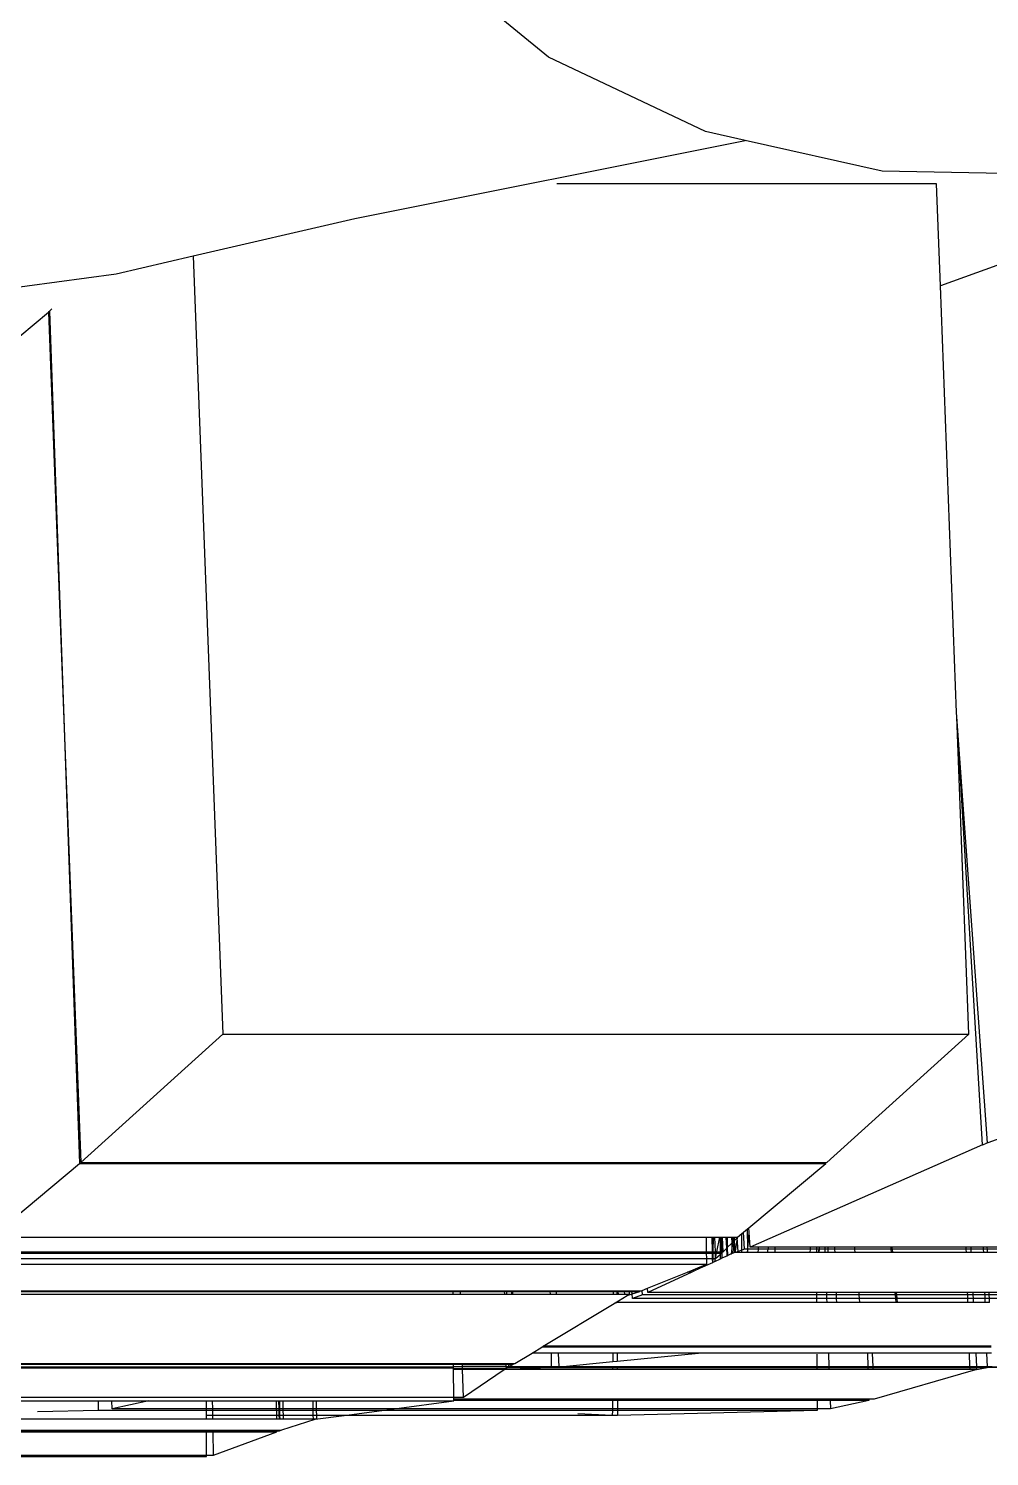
# Model space of a CAD drawing. Extents: x -24961 to 905641, y -154323 to 635957.
# Drawn here: x 438443.6 to 438576.9, y -132380.6 to -132182.5 of the extents above; entities that cross this region are included whole.
import ezdxf

# ---------------------------------------------------------------- set-up
doc = ezdxf.new("R2010")
doc.units = 0
doc.header["$LTSCALE"] = 1000
doc.header["$MEASUREMENT"] = 0

msp = doc.modelspace()

# ---------------------------------------------------------------- linework, layer by layer
for p, q in [((438515.69, -132186.44), (438498.16, -132172.06)), ((438537.48, -132196.74), (438515.69, -132186.44)), ((438542.99, -132197.98), (438537.48, -132196.74)), ((438488.83, -132208.82), (438542.99, -132197.98)), ((438561.99, -132202.26), (438542.99, -132197.98)), ((438601.46, -132203), (438561.99, -132202.26)), ((438569.52, -132204), (438516.83, -132204)), ((438570.06, -132218.19), (438569.52, -132204)), ((438466.41, -132214.01), (438488.83, -132208.82)), ((438589.59, -132211.11), (438570.06, -132218.19)), ((438455.74, -132216.48), (438466.41, -132214.01)), ((438466.41, -132214.01), (438470.51, -132321.99)), ((438335.78, -132232.7), (438455.74, -132216.48)), ((438572.31, -132277.38), (438570.06, -132218.19)), ((438442.34, -132225.14), (438446.32, -132221.81)), ((438446.32, -132221.81), (438446.4, -132221.74)), ((438446.32, -132221.81), (438448.56, -132280.8)), ((438446.4, -132221.74), (438446.48, -132221.67)), ((438446.48, -132221.67), (438446.81, -132221.37)), ((438446.48, -132221.67), (438448.56, -132280.8)), ((438572.35, -132278), (438572.31, -132277.38)), ((438576.61, -132337.07), (438572.35, -132278)), ((438575.89, -132337.36), (438572.35, -132278)), ((438574, -132321.99), (438572.35, -132278)), ((438448.56, -132280.8), (438450.64, -132339.94)), ((438448.56, -132280.8), (438450.8, -132339.8)), ((438450.8, -132339.8), (438470.51, -132321.99)), ((438470.51, -132321.99), (438574, -132321.99)), ((438554.29, -132339.8), (438574, -132321.99)), ((438597.19, -132329.63), (438576.25, -132337.23)), ((438575.89, -132337.36), (438543.67, -132351.55)), ((438575.89, -132337.36), (438576.25, -132337.23)), ((438576.61, -132337.07), (438576.25, -132337.23)), ((438450.8, -132339.8), (438541.86, -132339.8)), ((438541.86, -132339.94), (438541.86, -132339.8)), ((438541.86, -132339.8), (438542.2, -132339.8)), ((438542.2, -132339.94), (438542.2, -132339.8)), ((438542.2, -132339.8), (438542.55, -132339.8)), ((438542.55, -132339.94), (438542.55, -132339.8)), ((438542.55, -132339.8), (438542.82, -132339.8)), ((438542.83, -132339.94), (438542.82, -132339.8)), ((438542.82, -132339.8), (438554.13, -132339.8)), ((438554.14, -132339.94), (438554.13, -132339.8)), ((438554.13, -132339.8), (438554.29, -132339.8)), ((438438.78, -132349.86), (438450.64, -132339.94)), ((438450.64, -132339.94), (438541.86, -132339.94)), ((438541.86, -132339.94), (438542.2, -132339.94)), ((438542.2, -132339.94), (438542.55, -132339.94)), ((438542.55, -132339.94), (438542.83, -132339.94)), ((438542.83, -132339.94), (438554.14, -132339.94)), ((438543.48, -132348.88), (438554.14, -132339.94)), ((438541.91, -132350.19), (438542.53, -132349.68)), ((438542.52, -132351.99), (438542.53, -132349.68)), ((438542.53, -132349.68), (438542.76, -132349.48)), ((438542.76, -132349.48), (438543.29, -132349.04)), ((438542.9, -132351.86), (438542.76, -132349.48)), ((438543.29, -132349.04), (438543.48, -132348.88)), ((438543.33, -132351.82), (438543.29, -132349.04)), ((438543.33, -132351.82), (438543.52, -132349.52)), ((438543.52, -132349.52), (438543.48, -132348.88)), ((438543.67, -132351.55), (438543.52, -132349.52)), ((438438.45, -132350.19), (438537.59, -132350.19)), ((438537.63, -132352.21), (438537.59, -132350.19)), ((438537.59, -132350.19), (438538.36, -132350.19)), ((438538.36, -132350.19), (438538.39, -132352.21)), ((438538.36, -132350.19), (438538.52, -132350.19)), ((438538.52, -132350.19), (438538.49, -132352.21)), ((438538.52, -132350.19), (438538.76, -132350.19)), ((438538.84, -132352.21), (438538.76, -132350.19)), ((438538.76, -132350.19), (438539.42, -132350.19)), ((438539.42, -132350.19), (438539, -132352.21)), ((438539.42, -132350.19), (438539.51, -132350.19)), ((438539.51, -132350.19), (438539.51, -132352.21)), ((438539.51, -132350.19), (438539.61, -132350.19)), ((438539.69, -132352.21), (438539.61, -132350.19)), ((438539.61, -132350.19), (438539.75, -132350.19)), ((438539.75, -132350.19), (438539.75, -132352.21)), ((438539.75, -132350.19), (438539.82, -132350.19)), ((438539.91, -132352.21), (438539.82, -132350.19)), ((438539.82, -132350.19), (438540.32, -132350.19)), ((438539.91, -132352.21), (438540.41, -132351.71)), ((438540.41, -132351.71), (438540.32, -132350.19)), ((438540.32, -132350.19), (438540.46, -132350.19)), ((438540.41, -132351.71), (438540.48, -132351.63)), ((438540.47, -132352.73), (438540.41, -132351.71)), ((438540.46, -132350.19), (438540.48, -132351.63)), ((438540.46, -132350.19), (438541.08, -132350.19)), ((438540.48, -132351.63), (438541.11, -132351.01)), ((438540.48, -132351.63), (438540.5, -132352.73)), ((438541.13, -132351.72), (438541.02, -132352.53)), ((438541.08, -132350.19), (438541.11, -132351.01)), ((438541.08, -132350.19), (438541.28, -132350.19)), ((438541.11, -132351.01), (438541.26, -132350.87)), ((438541.11, -132351.01), (438541.13, -132351.72)), ((438541.26, -132350.87), (438541.13, -132351.72)), ((438541.13, -132351.72), (438541.16, -132352.46)), ((438541.31, -132350.53), (438541.26, -132350.87)), ((438541.26, -132350.87), (438541.33, -132350.8)), ((438541.31, -132350.53), (438541.28, -132350.19)), ((438541.28, -132350.19), (438541.36, -132350.19)), ((438541.36, -132350.19), (438541.31, -132350.53)), ((438541.33, -132350.8), (438541.31, -132350.53)), ((438541.33, -132350.8), (438541.5, -132350.63)), ((438541.44, -132352.33), (438541.33, -132350.8)), ((438541.36, -132350.19), (438541.47, -132350.19)), ((438541.5, -132350.63), (438541.47, -132350.19)), ((438541.47, -132350.19), (438541.86, -132350.19)), ((438541.5, -132350.63), (438541.85, -132350.29)), ((438541.59, -132352.12), (438541.5, -132350.63)), ((438541.85, -132350.29), (438541.59, -132352.12)), ((438541.85, -132350.29), (438541.86, -132350.27)), ((438542, -132352.18), (438541.85, -132350.29)), ((438541.86, -132350.19), (438541.91, -132350.19)), ((438541.86, -132350.27), (438541.86, -132350.19)), ((438541.86, -132350.27), (438541.91, -132350.19)), ((438544.83, -132351.55), (438543.67, -132351.55)), ((438544.81, -132351.86), (438544.83, -132351.55)), ((438546.2, -132351.55), (438544.83, -132351.55)), ((438546.2, -132351.55), (438546.14, -132351.86)), ((438547.1, -132351.55), (438546.2, -132351.55)), ((438547.1, -132351.55), (438547.1, -132351.86)), ((438552.04, -132351.55), (438547.1, -132351.55)), ((438552.02, -132351.86), (438552.04, -132351.55)), ((438552.86, -132351.55), (438552.04, -132351.55)), ((438552.86, -132351.55), (438552.86, -132351.86)), ((438553.28, -132351.55), (438552.86, -132351.55)), ((438553.28, -132351.55), (438553.21, -132351.86)), ((438553.27, -132351.86), (438553.28, -132351.55)), ((438554.01, -132351.55), (438553.28, -132351.55)), ((438554.01, -132351.55), (438554.02, -132351.86)), ((438554.46, -132351.55), (438554.01, -132351.55)), ((438554.46, -132351.55), (438554.46, -132351.86)), ((438555.41, -132351.55), (438554.46, -132351.55)), ((438555.42, -132351.86), (438555.41, -132351.55)), ((438558.17, -132351.55), (438555.41, -132351.55)), ((438558.2, -132351.86), (438558.17, -132351.55)), ((438563.21, -132351.55), (438558.17, -132351.55)), ((438563.24, -132351.86), (438563.21, -132351.55)), ((438563.37, -132351.55), (438563.21, -132351.55)), ((438563.4, -132351.86), (438563.37, -132351.55)), ((438573.59, -132351.55), (438563.37, -132351.55)), ((438573.59, -132351.55), (438573.6, -132351.86)), ((438574.26, -132351.55), (438573.59, -132351.55)), ((438574.26, -132351.55), (438574.27, -132351.86)), ((438575.99, -132351.55), (438574.26, -132351.55)), ((438575.99, -132351.55), (438576, -132351.86)), ((438576.5, -132351.55), (438575.99, -132351.55)), ((438576.5, -132351.55), (438576.52, -132351.86)), ((438578.48, -132351.55), (438576.5, -132351.55)), ((438435.38, -132353.15), (438537.64, -132353.15)), ((438436.2, -132352.41), (438537.63, -132352.41)), ((438436.41, -132352.21), (438537.63, -132352.21)), ((438538.42, -132353.73), (438536.75, -132354.5)), ((438537.63, -132352.41), (438537.63, -132352.21)), ((438537.63, -132352.21), (438538.39, -132352.21)), ((438537.64, -132353.15), (438537.63, -132352.41)), ((438537.63, -132352.41), (438538.4, -132352.41)), ((438537.66, -132353.94), (438537.64, -132353.15)), ((438537.64, -132353.15), (438538.41, -132353.15)), ((438538.39, -132352.21), (438538.49, -132352.21)), ((438538.39, -132352.21), (438538.4, -132352.41)), ((438538.4, -132352.41), (438538.41, -132353.15)), ((438538.4, -132352.41), (438538.48, -132352.41)), ((438538.41, -132353.15), (438538.42, -132353.73)), ((438538.41, -132353.15), (438538.47, -132353.15)), ((438538.46, -132353.71), (438538.42, -132353.73)), ((438538.47, -132353.15), (438538.46, -132353.71)), ((438538.71, -132353.59), (438538.46, -132353.71)), ((438538.48, -132352.41), (438538.47, -132353.15)), ((438538.47, -132353.15), (438538.81, -132353.15)), ((438538.49, -132352.21), (438538.48, -132352.41)), ((438538.48, -132352.41), (438538.85, -132352.41)), ((438538.49, -132352.21), (438538.84, -132352.21)), ((438538.81, -132353.15), (438538.71, -132353.59)), ((438539.52, -132353.22), (438538.71, -132353.59)), ((438538.86, -132352.88), (438538.81, -132353.15)), ((438538.81, -132353.15), (438538.87, -132353.15)), ((438538.85, -132352.41), (438538.84, -132352.21)), ((438538.84, -132352.21), (438539, -132352.21)), ((438538.86, -132352.88), (438538.85, -132352.41)), ((438538.85, -132352.41), (438538.96, -132352.41)), ((438538.96, -132352.41), (438538.86, -132352.88)), ((438538.87, -132353.15), (438538.86, -132352.88)), ((438538.87, -132353.15), (438539.51, -132352.57)), ((438539, -132352.21), (438538.96, -132352.41)), ((438538.96, -132352.41), (438539.51, -132352.41)), ((438539, -132352.21), (438539.51, -132352.21)), ((438539.51, -132352.21), (438539.51, -132352.41)), ((438539.51, -132352.21), (438539.69, -132352.21)), ((438539.51, -132352.57), (438539.69, -132352.41)), ((438539.51, -132352.41), (438539.51, -132352.57)), ((438539.51, -132352.41), (438539.69, -132352.41)), ((438539.51, -132352.57), (438539.52, -132353.22)), ((438539.75, -132353.11), (438539.52, -132353.22)), ((438539.69, -132352.41), (438539.69, -132352.21)), ((438539.69, -132352.21), (438539.75, -132352.21)), ((438539.75, -132352.21), (438539.75, -132353.11)), ((438539.75, -132352.21), (438539.91, -132352.21)), ((438540.5, -132352.76), (438539.75, -132353.11)), ((438540.5, -132352.73), (438540.47, -132352.73)), ((438540.96, -132352.55), (438540.5, -132352.73)), ((438540.58, -132352.73), (438540.5, -132352.73)), ((438540.5, -132352.73), (438540.5, -132352.76)), ((438540.58, -132352.73), (438540.5, -132352.76)), ((438540.96, -132352.55), (438540.58, -132352.73)), ((438541.02, -132352.53), (438540.96, -132352.55)), ((438541.16, -132352.46), (438541.02, -132352.53)), ((438541.44, -132352.33), (438541.16, -132352.46)), ((438541.56, -132352.33), (438541.16, -132352.46)), ((438541.56, -132352.33), (438541.44, -132352.33)), ((438541.59, -132352.12), (438541.56, -132352.33)), ((438541.61, -132352.33), (438541.56, -132352.33)), ((438541.61, -132352.33), (438541.59, -132352.12)), ((438542, -132352.18), (438541.61, -132352.33)), ((438542.01, -132352.33), (438541.61, -132352.33)), ((438542.52, -132351.99), (438542, -132352.18)), ((438542.01, -132352.33), (438542, -132352.18)), ((438542.52, -132352.33), (438542.01, -132352.33)), ((438542.9, -132351.86), (438542.52, -132351.99)), ((438542.52, -132352.33), (438542.52, -132351.99)), ((438543.29, -132352.33), (438542.52, -132352.33)), ((438543.33, -132351.86), (438542.9, -132351.86)), ((438543.29, -132352.33), (438543.33, -132351.86)), ((438543.34, -132352.33), (438543.29, -132352.33)), ((438543.33, -132351.86), (438543.33, -132351.82)), ((438543.34, -132352.33), (438543.33, -132351.86)), ((438544.81, -132351.86), (438543.33, -132351.86)), ((438544.79, -132352.33), (438543.34, -132352.33)), ((438544.79, -132352.33), (438544.81, -132351.86)), ((438546.04, -132352.33), (438544.79, -132352.33)), ((438546.14, -132351.86), (438544.81, -132351.86)), ((438546.14, -132351.86), (438546.04, -132352.33)), ((438547.1, -132352.33), (438546.04, -132352.33)), ((438547.1, -132351.86), (438546.14, -132351.86)), ((438547.1, -132351.86), (438547.1, -132352.33)), ((438552.02, -132351.86), (438547.1, -132351.86)), ((438551.99, -132352.33), (438547.1, -132352.33)), ((438551.99, -132352.33), (438552.02, -132351.86)), ((438552.86, -132352.33), (438551.99, -132352.33)), ((438552.86, -132351.86), (438552.02, -132351.86)), ((438552.86, -132351.86), (438552.86, -132352.33)), ((438553.21, -132351.86), (438552.86, -132351.86)), ((438553.1, -132352.33), (438552.86, -132352.33)), ((438553.21, -132351.86), (438553.1, -132352.33)), ((438553.25, -132352.33), (438553.1, -132352.33)), ((438553.27, -132351.86), (438553.21, -132351.86)), ((438553.25, -132352.33), (438553.27, -132351.86)), ((438554.04, -132352.33), (438553.25, -132352.33)), ((438554.02, -132351.86), (438553.27, -132351.86)), ((438554.02, -132351.86), (438554.04, -132352.33)), ((438554.46, -132351.86), (438554.02, -132351.86)), ((438554.46, -132352.33), (438554.04, -132352.33)), ((438554.46, -132351.86), (438554.46, -132352.33)), ((438555.42, -132351.86), (438554.46, -132351.86)), ((438555.44, -132352.33), (438554.46, -132352.33)), ((438555.44, -132352.33), (438555.42, -132351.86)), ((438558.2, -132351.86), (438555.42, -132351.86)), ((438558.25, -132352.33), (438555.44, -132352.33)), ((438558.25, -132352.33), (438558.2, -132351.86)), ((438563.24, -132351.86), (438558.2, -132351.86)), ((438563.28, -132352.33), (438558.25, -132352.33)), ((438563.28, -132352.33), (438563.24, -132351.86)), ((438563.4, -132351.86), (438563.24, -132351.86)), ((438563.45, -132352.33), (438563.28, -132352.33)), ((438563.45, -132352.33), (438563.4, -132351.86)), ((438573.6, -132351.86), (438563.4, -132351.86)), ((438573.61, -132352.33), (438563.45, -132352.33)), ((438573.6, -132351.86), (438573.61, -132352.33)), ((438574.27, -132351.86), (438573.6, -132351.86)), ((438574.29, -132352.33), (438573.61, -132352.33)), ((438574.27, -132351.86), (438574.29, -132352.33)), ((438576, -132351.86), (438574.27, -132351.86)), ((438576.02, -132352.33), (438574.29, -132352.33)), ((438576, -132351.86), (438576.02, -132352.33)), ((438576.52, -132351.86), (438576, -132351.86)), ((438576.54, -132352.33), (438576.02, -132352.33)), ((438576.52, -132351.86), (438576.54, -132352.33)), ((438578.51, -132351.86), (438576.52, -132351.86)), ((438578.55, -132352.33), (438576.54, -132352.33)), ((438434.16, -132353.94), (438537.66, -132353.94)), ((438529.41, -132357.28), (438534.96, -132355.04)), ((438535.59, -132355.04), (438529.45, -132357.87)), ((438534.96, -132355.04), (438535.77, -132354.7)), ((438535.59, -132355.04), (438534.96, -132355.04)), ((438535.76, -132354.96), (438535.59, -132355.04)), ((438536.75, -132354.5), (438535.76, -132354.96)), ((438535.76, -132354.96), (438535.77, -132354.7)), ((438535.77, -132354.7), (438536.75, -132354.31)), ((438536.75, -132354.31), (438537.66, -132353.94)), ((438536.75, -132354.31), (438536.75, -132354.5)), ((438424.86, -132357.71), (438502.46, -132357.71)), ((438425.04, -132357.64), (438528.35, -132357.64)), ((438502.46, -132358.08), (438502.46, -132357.71)), ((438502.46, -132357.71), (438503.48, -132357.71)), ((438503.49, -132358.08), (438503.48, -132357.71)), ((438503.48, -132357.71), (438509.61, -132357.71)), ((438509.62, -132358.08), (438509.61, -132357.71)), ((438509.61, -132357.71), (438509.9, -132357.71)), ((438509.91, -132358.08), (438509.9, -132357.71)), ((438509.9, -132357.71), (438510.6, -132357.71)), ((438510.61, -132358.08), (438510.6, -132357.71)), ((438510.6, -132357.71), (438510.75, -132357.71)), ((438510.76, -132358.08), (438510.75, -132357.71)), ((438510.75, -132357.71), (438515.94, -132357.71)), ((438515.95, -132358.08), (438515.94, -132357.71)), ((438515.94, -132357.71), (438516.79, -132357.71)), ((438516.8, -132358.08), (438516.79, -132357.71)), ((438516.79, -132357.71), (438524.68, -132357.71)), ((438524.68, -132357.71), (438524.67, -132358.08)), ((438524.68, -132357.71), (438525.18, -132357.71)), ((438525.18, -132357.71), (438525.18, -132358.08)), ((438525.18, -132357.71), (438525.37, -132357.71)), ((438525.38, -132358.08), (438525.37, -132357.71)), ((438525.37, -132357.71), (438526.25, -132357.71)), ((438526.26, -132358.08), (438526.25, -132357.71)), ((438526.25, -132357.71), (438526.93, -132357.71)), ((438526.94, -132358.08), (438526.93, -132357.71)), ((438526.93, -132357.71), (438527.27, -132357.71)), ((438527.29, -132358.06), (438527.27, -132357.71)), ((438527.27, -132357.71), (438528.35, -132357.71)), ((438527.29, -132358.06), (438528.35, -132357.71)), ((438528.35, -132357.71), (438528.35, -132357.64)), ((438528.35, -132357.64), (438528.53, -132357.64)), ((438528.53, -132357.64), (438528.67, -132357.58)), ((438528.67, -132357.58), (438529.41, -132357.28)), ((438528.71, -132358.19), (438528.67, -132357.58)), ((438529.45, -132357.87), (438529.41, -132357.28)), ((438423.73, -132358.08), (438502.46, -132358.08)), ((438502.46, -132358.08), (438503.49, -132358.08)), ((438503.49, -132358.08), (438509.62, -132358.08)), ((438509.62, -132358.08), (438509.91, -132358.08)), ((438509.91, -132358.08), (438510.61, -132358.08)), ((438510.61, -132358.08), (438510.76, -132358.08)), ((438510.76, -132358.08), (438515.95, -132358.08)), ((438514.96, -132365.33), (438524.81, -132359.37)), ((438515.95, -132358.08), (438516.8, -132358.08)), ((438516.8, -132358.08), (438524.67, -132358.08)), ((438524.67, -132358.08), (438525.18, -132358.08)), ((438524.81, -132359.37), (438525.19, -132359.14)), ((438525.19, -132359.3), (438524.81, -132359.37)), ((438525.18, -132358.08), (438525.38, -132358.08)), ((438525.19, -132359.14), (438525.41, -132359.01)), ((438525.19, -132359.14), (438525.19, -132359.3)), ((438525.42, -132359.26), (438525.19, -132359.3)), ((438525.38, -132358.08), (438526.26, -132358.08)), ((438525.41, -132359.01), (438526.6, -132358.29)), ((438525.42, -132359.26), (438525.41, -132359.01)), ((438552.89, -132359.26), (438525.42, -132359.26)), ((438526.26, -132358.08), (438526.94, -132358.08)), ((438526.6, -132358.29), (438527.29, -132358.06)), ((438526.6, -132358.29), (438526.94, -132358.08)), ((438527.33, -132358.71), (438527.29, -132358.06)), ((438528.71, -132358.19), (438527.33, -132358.71)), ((438552.89, -132358.71), (438527.33, -132358.71)), ((438552.88, -132358.19), (438528.71, -132358.19)), ((438552.88, -132357.87), (438529.45, -132357.87)), ((438552.88, -132357.87), (438552.88, -132358.19)), ((438554.24, -132357.87), (438552.88, -132357.87)), ((438552.88, -132358.19), (438552.89, -132358.71)), ((438554.25, -132358.19), (438552.88, -132358.19)), ((438552.89, -132358.71), (438552.89, -132359.26)), ((438554.27, -132358.71), (438552.89, -132358.71)), ((438554.29, -132359.26), (438552.89, -132359.26)), ((438554.24, -132357.87), (438554.25, -132358.19)), ((438555.63, -132357.87), (438554.24, -132357.87)), ((438554.25, -132358.19), (438554.27, -132358.71)), ((438555.64, -132358.19), (438554.25, -132358.19)), ((438554.27, -132358.71), (438554.29, -132359.26)), ((438555.66, -132358.71), (438554.27, -132358.71)), ((438555.68, -132359.26), (438554.29, -132359.26)), ((438555.64, -132358.19), (438555.63, -132357.87)), ((438558.77, -132357.87), (438555.63, -132357.87)), ((438555.66, -132358.71), (438555.64, -132358.19)), ((438558.8, -132358.19), (438555.64, -132358.19)), ((438555.68, -132359.26), (438555.66, -132358.71)), ((438558.84, -132358.71), (438555.66, -132358.71)), ((438558.9, -132359.26), (438555.68, -132359.26)), ((438558.8, -132358.19), (438558.77, -132357.87)), ((438563.78, -132357.87), (438558.77, -132357.87)), ((438558.84, -132358.71), (438558.8, -132358.19)), ((438563.81, -132358.19), (438558.8, -132358.19)), ((438558.9, -132359.26), (438558.84, -132358.71)), ((438563.86, -132358.71), (438558.84, -132358.71)), ((438563.91, -132359.26), (438558.9, -132359.26)), ((438563.81, -132358.19), (438563.78, -132357.87)), ((438563.96, -132357.87), (438563.78, -132357.87)), ((438563.86, -132358.71), (438563.81, -132358.19)), ((438563.99, -132358.19), (438563.81, -132358.19)), ((438563.91, -132359.26), (438563.86, -132358.71)), ((438564.04, -132358.71), (438563.86, -132358.71)), ((438564.09, -132359.26), (438563.91, -132359.26)), ((438563.99, -132358.19), (438563.96, -132357.87)), ((438573.79, -132357.87), (438563.96, -132357.87)), ((438564.04, -132358.71), (438563.99, -132358.19)), ((438573.8, -132358.19), (438563.99, -132358.19)), ((438564.09, -132359.26), (438564.04, -132358.71)), ((438573.81, -132358.71), (438564.04, -132358.71)), ((438573.83, -132359.26), (438564.09, -132359.26)), ((438573.79, -132357.87), (438573.8, -132358.19)), ((438574.56, -132357.87), (438573.79, -132357.87)), ((438573.8, -132358.19), (438573.81, -132358.71)), ((438574.57, -132358.19), (438573.8, -132358.19)), ((438573.81, -132358.71), (438573.83, -132359.26)), ((438574.6, -132358.71), (438573.81, -132358.71)), ((438574.62, -132359.26), (438573.83, -132359.26)), ((438574.56, -132357.87), (438574.57, -132358.19)), ((438576.19, -132357.87), (438574.56, -132357.87)), ((438574.57, -132358.19), (438574.6, -132358.71)), ((438576.2, -132358.19), (438574.57, -132358.19)), ((438574.6, -132358.71), (438574.62, -132359.26)), ((438576.22, -132358.71), (438574.6, -132358.71)), ((438576.24, -132359.26), (438574.62, -132359.26)), ((438576.19, -132357.87), (438576.2, -132358.19)), ((438576.78, -132357.87), (438576.19, -132357.87)), ((438576.2, -132358.19), (438576.22, -132358.71)), ((438576.79, -132358.19), (438576.2, -132358.19)), ((438576.22, -132358.71), (438576.24, -132359.26)), ((438576.82, -132358.71), (438576.22, -132358.71)), ((438576.84, -132359.26), (438576.24, -132359.26)), ((438576.78, -132357.87), (438576.79, -132358.19)), ((438579.05, -132357.87), (438576.78, -132357.87)), ((438576.79, -132358.19), (438576.82, -132358.71)), ((438579.08, -132358.19), (438576.79, -132358.19)), ((438576.82, -132358.71), (438576.84, -132359.26)), ((438579, -132358.71), (438576.82, -132358.71)), ((438576.87, -132359.26), (438576.84, -132359.26)), ((438513.41, -132366.27), (438514.78, -132365.43)), ((438514.78, -132365.43), (438514.96, -132365.33)), ((438516.08, -132365.43), (438514.78, -132365.43)), ((438516.08, -132365.33), (438514.96, -132365.33)), ((438516.08, -132365.43), (438516.08, -132365.33)), ((438517.05, -132365.33), (438516.08, -132365.33)), ((438517.06, -132365.43), (438516.08, -132365.43)), ((438517.06, -132365.43), (438517.05, -132365.33)), ((438524.62, -132365.33), (438517.05, -132365.33)), ((438524.62, -132365.43), (438517.06, -132365.43)), ((438524.62, -132365.33), (438524.62, -132365.43)), ((438525.21, -132365.33), (438524.62, -132365.33)), ((438525.21, -132365.43), (438524.62, -132365.43)), ((438525.21, -132365.33), (438525.21, -132365.43)), ((438546.52, -132365.33), (438525.21, -132365.33)), ((438545.42, -132365.43), (438525.21, -132365.43)), ((438546.52, -132365.33), (438545.42, -132365.43)), ((438559.89, -132365.43), (438545.42, -132365.43)), ((438560.52, -132365.33), (438546.52, -132365.33)), ((438559.89, -132365.41), (438559.89, -132365.43)), ((438560.53, -132365.43), (438559.89, -132365.43)), ((438560.52, -132365.33), (438560.53, -132365.43)), ((438574.02, -132365.33), (438560.52, -132365.33)), ((438574.03, -132365.43), (438560.53, -132365.43)), ((438574.02, -132365.33), (438574.03, -132365.43)), ((438574.91, -132365.33), (438574.02, -132365.33)), ((438574.92, -132365.43), (438574.03, -132365.43)), ((438574.91, -132365.33), (438574.92, -132365.43)), ((438576.43, -132365.33), (438574.91, -132365.33)), ((438576.43, -132365.43), (438574.92, -132365.43)), ((438576.43, -132365.33), (438576.43, -132365.43)), ((438577.1, -132365.33), (438576.43, -132365.33)), ((438577.11, -132365.43), (438576.43, -132365.43)), ((438511, -132367.72), (438513.41, -132366.27)), ((438516.1, -132366.27), (438513.41, -132366.27)), ((438516.13, -132368.16), (438516.1, -132366.27)), ((438517.08, -132366.27), (438516.1, -132366.27)), ((438517.15, -132368.16), (438517.08, -132366.27)), ((438524.61, -132366.27), (438517.08, -132366.27)), ((438524.6, -132367.48), (438517.72, -132368.16)), ((438524.61, -132366.27), (438524.6, -132367.48)), ((438525.22, -132367.42), (438524.6, -132367.48)), ((438525.22, -132366.27), (438524.61, -132366.27)), ((438525.22, -132366.27), (438525.22, -132367.42)), ((438536.95, -132366.27), (438525.22, -132367.42)), ((438536.95, -132366.27), (438525.22, -132366.27)), ((438554.53, -132366.27), (438536.95, -132366.27)), ((438552.92, -132366.4), (438552.92, -132368.16)), ((438554.53, -132366.27), (438554.6, -132368.16)), ((438559.92, -132366.27), (438554.53, -132366.27)), ((438559.92, -132366.27), (438559.98, -132368.16)), ((438560.57, -132366.27), (438559.92, -132366.27)), ((438560.57, -132366.27), (438560.66, -132368.16)), ((438574.05, -132366.27), (438560.57, -132366.27)), ((438574.05, -132366.27), (438574.11, -132368.16)), ((438574.95, -132366.27), (438574.05, -132366.27)), ((438574.95, -132366.27), (438575.04, -132368.16)), ((438576.46, -132366.27), (438574.95, -132366.27)), ((438576.46, -132366.27), (438576.52, -132368.16)), ((438577.15, -132366.27), (438576.46, -132366.27)), ((438406.39, -132368.34), (438502.52, -132368.32)), ((438406.75, -132368.13), (438502.52, -132368.16)), ((438407.33, -132367.82), (438502.52, -132367.82)), ((438407.51, -132367.72), (438502.52, -132367.72)), ((438502.52, -132367.72), (438503.76, -132367.72)), ((438502.52, -132367.82), (438502.52, -132367.72)), ((438502.52, -132367.82), (438503.76, -132367.82)), ((438502.52, -132368.16), (438502.52, -132367.82)), ((438503.77, -132368.13), (438502.52, -132368.16)), ((438502.52, -132368.32), (438502.52, -132368.16)), ((438502.52, -132368.32), (438503.78, -132368.34)), ((438502.52, -132368.56), (438502.52, -132368.32)), ((438503.78, -132368.56), (438502.52, -132368.56)), ((438502.54, -132372.37), (438502.52, -132368.56)), ((438503.76, -132367.72), (438509.84, -132367.72)), ((438503.76, -132367.82), (438503.76, -132367.72)), ((438503.76, -132367.82), (438509.84, -132367.82)), ((438503.77, -132368.13), (438503.76, -132367.82)), ((438503.78, -132368.34), (438503.77, -132368.13)), ((438509.84, -132368.13), (438503.77, -132368.13)), ((438503.78, -132368.34), (438509.85, -132368.34)), ((438503.78, -132368.56), (438503.78, -132368.34)), ((438503.89, -132372.37), (438503.78, -132368.56)), ((438509.56, -132368.56), (438503.78, -132368.56)), ((438503.89, -132372.37), (438509.56, -132368.56)), ((438509.56, -132368.56), (438509.85, -132368.34)), ((438510.77, -132368.56), (438509.56, -132368.56)), ((438509.84, -132367.82), (438509.84, -132367.72)), ((438509.84, -132367.72), (438510.18, -132367.72)), ((438509.84, -132368.13), (438509.84, -132367.82)), ((438509.84, -132367.82), (438510.19, -132367.82)), ((438509.85, -132368.34), (438509.84, -132368.13)), ((438510.16, -132368.16), (438509.84, -132368.13)), ((438509.85, -132368.34), (438509.89, -132368.32)), ((438509.89, -132368.32), (438509.92, -132368.32)), ((438509.92, -132368.32), (438510.16, -132368.16)), ((438515.54, -132368.32), (438509.92, -132368.32)), ((438510.19, -132368.13), (438510.16, -132368.16)), ((438510.19, -132367.82), (438510.18, -132367.72)), ((438510.18, -132367.72), (438510.82, -132367.72)), ((438510.19, -132368.13), (438510.19, -132367.82)), ((438510.19, -132367.82), (438510.82, -132367.82)), ((438510.19, -132368.13), (438510.82, -132367.82)), ((438516.13, -132368.16), (438510.19, -132368.13)), ((438515.54, -132368.32), (438510.77, -132368.56)), ((438524.59, -132368.56), (438510.77, -132368.56)), ((438510.82, -132367.82), (438510.82, -132367.72)), ((438510.82, -132367.72), (438511, -132367.72)), ((438516.13, -132368.29), (438515.54, -132368.32)), ((438524.59, -132368.32), (438515.54, -132368.32)), ((438516.13, -132368.29), (438516.13, -132368.16)), ((438517.15, -132368.16), (438516.13, -132368.16)), ((438524.59, -132368.29), (438516.13, -132368.29)), ((438517.15, -132368.21), (438517.15, -132368.16)), ((438517.72, -132368.16), (438517.15, -132368.21)), ((438517.72, -132368.16), (438517.15, -132368.16)), ((438524.59, -132368.21), (438517.15, -132368.21)), ((438552.92, -132368.16), (438517.72, -132368.16)), ((438524.59, -132368.21), (438524.59, -132368.29)), ((438525.23, -132368.21), (438524.59, -132368.21)), ((438524.59, -132368.29), (438524.59, -132368.32)), ((438525.23, -132368.29), (438524.59, -132368.29)), ((438524.59, -132368.32), (438524.59, -132368.56)), ((438525.23, -132368.32), (438524.59, -132368.32)), ((438525.23, -132368.56), (438524.59, -132368.56)), ((438525.23, -132368.21), (438525.23, -132368.29)), ((438552.92, -132368.21), (438525.23, -132368.21)), ((438525.23, -132368.29), (438525.23, -132368.32)), ((438552.92, -132368.29), (438525.23, -132368.29)), ((438525.23, -132368.32), (438525.23, -132368.56)), ((438552.92, -132368.32), (438525.23, -132368.32)), ((438552.93, -132368.56), (438525.23, -132368.56)), ((438552.92, -132368.16), (438552.92, -132368.21)), ((438554.6, -132368.16), (438552.92, -132368.16)), ((438552.92, -132368.21), (438552.92, -132368.29)), ((438554.6, -132368.21), (438552.92, -132368.21)), ((438552.92, -132368.29), (438552.92, -132368.32)), ((438554.6, -132368.29), (438552.92, -132368.29)), ((438552.92, -132368.32), (438552.93, -132368.56)), ((438554.6, -132368.32), (438552.92, -132368.32)), ((438554.61, -132368.56), (438552.93, -132368.56)), ((438554.6, -132368.16), (438554.6, -132368.21)), ((438559.98, -132368.16), (438554.6, -132368.16)), ((438554.6, -132368.21), (438554.6, -132368.29)), ((438559.98, -132368.21), (438554.6, -132368.21)), ((438554.6, -132368.29), (438554.6, -132368.32)), ((438559.99, -132368.29), (438554.6, -132368.29)), ((438554.6, -132368.32), (438554.61, -132368.56)), ((438559.99, -132368.32), (438554.6, -132368.32)), ((438560, -132368.56), (438554.61, -132368.56)), ((438559.98, -132368.16), (438559.98, -132368.21)), ((438560.66, -132368.16), (438559.98, -132368.16)), ((438559.98, -132368.21), (438559.99, -132368.29)), ((438560.66, -132368.21), (438559.98, -132368.21)), ((438559.99, -132368.29), (438559.99, -132368.32)), ((438560.67, -132368.29), (438559.99, -132368.29)), ((438559.99, -132368.32), (438560, -132368.56)), ((438560.67, -132368.32), (438559.99, -132368.32)), ((438560.68, -132368.56), (438560, -132368.56)), ((438560.66, -132368.16), (438560.66, -132368.21)), ((438574.11, -132368.16), (438560.66, -132368.16)), ((438560.66, -132368.21), (438560.67, -132368.29)), ((438574.11, -132368.21), (438560.66, -132368.21)), ((438560.67, -132368.29), (438560.67, -132368.32)), ((438574.12, -132368.29), (438560.67, -132368.29)), ((438560.67, -132368.32), (438560.68, -132368.56)), ((438574.12, -132368.32), (438560.67, -132368.32)), ((438574.13, -132368.56), (438560.68, -132368.56)), ((438574.6, -132368.69), (438560.87, -132372.67)), ((438574.11, -132368.16), (438574.11, -132368.21)), ((438575.04, -132368.16), (438574.11, -132368.16)), ((438574.11, -132368.21), (438574.12, -132368.29)), ((438575.05, -132368.21), (438574.11, -132368.21)), ((438574.12, -132368.29), (438574.12, -132368.32)), ((438575.05, -132368.29), (438574.12, -132368.29)), ((438574.12, -132368.32), (438574.13, -132368.56)), ((438575.05, -132368.32), (438574.12, -132368.32)), ((438575.06, -132368.56), (438574.13, -132368.56)), ((438576.53, -132368.32), (438574.6, -132368.69)), ((438575.06, -132368.56), (438574.6, -132368.69)), ((438575.04, -132368.16), (438575.05, -132368.21)), ((438576.52, -132368.16), (438575.04, -132368.16)), ((438575.05, -132368.21), (438575.05, -132368.29)), ((438576.52, -132368.21), (438575.05, -132368.21)), ((438575.05, -132368.29), (438575.05, -132368.32)), ((438576.52, -132368.29), (438575.05, -132368.29)), ((438575.05, -132368.32), (438575.06, -132368.56)), ((438576.53, -132368.32), (438575.05, -132368.32)), ((438576.52, -132368.16), (438576.52, -132368.21)), ((438577.23, -132368.16), (438576.52, -132368.16)), ((438576.52, -132368.21), (438576.52, -132368.29)), ((438609.49, -132368.21), (438576.52, -132368.21)), ((438576.52, -132368.29), (438576.53, -132368.32)), ((438609.49, -132368.29), (438576.52, -132368.29)), ((438399.05, -132372.91), (438453.29, -132372.91)), ((438400.4, -132372.37), (438502.54, -132372.37)), ((438453.29, -132374.22), (438453.29, -132372.91)), ((438453.29, -132372.91), (438455.11, -132372.91)), ((438455.15, -132374), (438455.11, -132372.91)), ((438455.11, -132372.91), (438460.24, -132372.91)), ((438460.24, -132372.91), (438455.15, -132374)), ((438460.24, -132372.91), (438468.23, -132372.91)), ((438468.23, -132374), (438468.23, -132372.91)), ((438468.23, -132372.91), (438469.1, -132372.91)), ((438469.11, -132374), (438469.1, -132372.91)), ((438469.1, -132372.91), (438477.97, -132372.91)), ((438477.98, -132374), (438477.97, -132372.91)), ((438477.97, -132372.91), (438478.3, -132372.91)), ((438478.33, -132374), (438478.3, -132372.91)), ((438478.3, -132372.91), (438478.42, -132372.91)), ((438478.43, -132374), (438478.42, -132372.91)), ((438478.42, -132372.91), (438478.87, -132372.91)), ((438478.89, -132374), (438478.87, -132372.91)), ((438478.87, -132372.91), (438483.06, -132372.91)), ((438483.07, -132374), (438483.06, -132372.91)), ((438483.06, -132372.91), (438483.51, -132372.91)), ((438483.52, -132374), (438483.51, -132372.91)), ((438483.51, -132372.91), (438502.55, -132372.91)), ((438494.27, -132374), (438502.55, -132372.91)), ((438502.54, -132372.37), (438503.89, -132372.37)), ((438502.54, -132372.67), (438502.54, -132372.37)), ((438524.56, -132372.67), (438502.54, -132372.67)), ((438502.55, -132372.85), (438502.54, -132372.67)), ((438502.55, -132372.91), (438502.55, -132372.85)), ((438524.56, -132372.85), (438502.55, -132372.85)), ((438524.56, -132372.85), (438524.55, -132374)), ((438524.56, -132372.67), (438524.56, -132372.85)), ((438525.24, -132372.67), (438524.56, -132372.67)), ((438525.25, -132372.85), (438524.56, -132372.85)), ((438525.24, -132372.67), (438525.25, -132372.85)), ((438552.94, -132372.67), (438525.24, -132372.67)), ((438525.25, -132372.85), (438525.25, -132374)), ((438552.94, -132372.85), (438525.25, -132372.85)), ((438552.94, -132372.67), (438552.94, -132372.85)), ((438554.76, -132372.67), (438552.94, -132372.67)), ((438552.94, -132372.85), (438552.95, -132374)), ((438554.76, -132372.85), (438552.94, -132372.85)), ((438554.76, -132372.67), (438554.76, -132372.85)), ((438560.14, -132372.67), (438554.76, -132372.67)), ((438554.76, -132372.85), (438554.8, -132374)), ((438560.15, -132372.85), (438554.76, -132372.85)), ((438560.15, -132372.85), (438554.8, -132374)), ((438560.14, -132372.67), (438560.15, -132372.85)), ((438560.87, -132372.67), (438560.14, -132372.67)), ((438380.37, -132375.37), (438468.23, -132375.37)), ((438453.29, -132374.22), (438444.8, -132374.43)), ((438468.23, -132374.22), (438453.29, -132374.22)), ((438468.23, -132374), (438455.15, -132374)), ((438469.11, -132374), (438468.23, -132374)), ((438468.23, -132374.22), (438468.23, -132374)), ((438469.12, -132374.22), (438468.23, -132374.22)), ((438468.23, -132374.91), (438468.23, -132374.22)), ((438468.23, -132375.37), (438468.23, -132374.91)), ((438469.13, -132374.91), (438468.23, -132374.91)), ((438468.23, -132375.37), (438469.13, -132375.37)), ((438477.98, -132374), (438469.11, -132374)), ((438469.12, -132374.22), (438469.11, -132374)), ((438469.13, -132374.91), (438469.12, -132374.22)), ((438477.99, -132374.22), (438469.12, -132374.22)), ((438469.13, -132375.37), (438469.13, -132374.91)), ((438478, -132374.91), (438469.13, -132374.91)), ((438469.13, -132375.37), (438478, -132375.37)), ((438477.99, -132374.22), (438477.98, -132374)), ((438478.33, -132374), (438477.98, -132374)), ((438478, -132374.91), (438477.99, -132374.22)), ((438478.33, -132374.22), (438477.99, -132374.22)), ((438478, -132375.37), (438478, -132374.91)), ((438478.35, -132374.91), (438478, -132374.91)), ((438478, -132375.37), (438478.36, -132375.37)), ((438478.33, -132374.22), (438478.33, -132374)), ((438478.43, -132374), (438478.33, -132374)), ((438478.35, -132374.91), (438478.33, -132374.22)), ((438478.44, -132374.22), (438478.33, -132374.22)), ((438478.36, -132375.37), (438478.35, -132374.91)), ((438478.44, -132374.91), (438478.35, -132374.91)), ((438478.36, -132375.37), (438478.45, -132375.37)), ((438478.44, -132374.22), (438478.43, -132374)), ((438478.89, -132374), (438478.43, -132374)), ((438478.44, -132374.91), (438478.44, -132374.22)), ((438478.9, -132374.22), (438478.44, -132374.22)), ((438478.45, -132375.37), (438478.44, -132374.91)), ((438478.91, -132374.91), (438478.44, -132374.91)), ((438478.45, -132375.37), (438478.92, -132375.37)), ((438478.71, -132376.9), (438483.31, -132375.45)), ((438478.9, -132374.22), (438478.89, -132374)), ((438483.07, -132374), (438478.89, -132374)), ((438478.91, -132374.91), (438478.9, -132374.22)), ((438483.07, -132374.22), (438478.9, -132374.22)), ((438478.92, -132375.37), (438478.91, -132374.91)), ((438483.07, -132374.91), (438478.91, -132374.91)), ((438478.92, -132375.37), (438483.08, -132375.37)), ((438483.07, -132374.22), (438483.07, -132374)), ((438483.52, -132374), (438483.07, -132374)), ((438483.07, -132374.91), (438483.07, -132374.22)), ((438483.53, -132374.22), (438483.07, -132374.22)), ((438483.08, -132375.37), (438483.07, -132374.91)), ((438483.54, -132374.91), (438483.07, -132374.91)), ((438483.08, -132375.37), (438483.54, -132375.37)), ((438483.31, -132375.45), (438487.35, -132374.91)), ((438483.31, -132375.45), (438483.54, -132375.37)), ((438483.53, -132374.22), (438483.52, -132374)), ((438494.27, -132374), (438483.52, -132374)), ((438483.54, -132374.91), (438483.53, -132374.22)), ((438492.59, -132374.22), (438483.53, -132374.22)), ((438483.54, -132375.37), (438483.54, -132374.91)), ((438487.35, -132374.91), (438483.54, -132374.91)), ((438487.35, -132374.91), (438492.59, -132374.22)), ((438524.54, -132374.91), (438487.35, -132374.91)), ((438492.59, -132374.22), (438494.27, -132374)), ((438524.55, -132374.22), (438492.59, -132374.22)), ((438524.55, -132374), (438494.27, -132374)), ((438524.54, -132374.91), (438519.77, -132374.69)), ((438524.55, -132374.22), (438524.54, -132374.91)), ((438525.25, -132374.92), (438524.54, -132374.91)), ((438524.55, -132374), (438524.55, -132374.22)), ((438525.25, -132374), (438524.55, -132374)), ((438525.25, -132374.22), (438524.55, -132374.22)), ((438525.25, -132374), (438525.25, -132374.22)), ((438552.95, -132374), (438525.25, -132374)), ((438552.95, -132374.22), (438525.25, -132374.92)), ((438525.25, -132374.22), (438525.25, -132374.92)), ((438552.95, -132374.22), (438525.25, -132374.22)), ((438552.95, -132374), (438552.95, -132374.22)), ((438554.8, -132374), (438552.95, -132374)), ((438374.54, -132377.22), (438468.23, -132377.22)), ((438374.9, -132377.07), (438468.23, -132377.07)), ((438375.07, -132376.98), (438468.23, -132376.98)), ((438468.23, -132377.07), (438468.23, -132376.98)), ((438468.23, -132376.98), (438469.16, -132376.98)), ((438468.23, -132377.07), (438469.16, -132377.07)), ((438468.23, -132377.22), (438468.23, -132377.07)), ((438468.23, -132380.45), (438468.23, -132377.22)), ((438468.23, -132377.22), (438469.16, -132377.22)), ((438469.16, -132377.07), (438469.16, -132376.98)), ((438469.16, -132376.98), (438478.03, -132376.98)), ((438469.16, -132377.22), (438469.16, -132377.07)), ((438469.16, -132377.07), (438478.03, -132377.07)), ((438469.21, -132380.45), (438469.16, -132377.22)), ((438469.16, -132377.22), (438478.03, -132377.22)), ((438469.21, -132380.45), (438478.03, -132377.22)), ((438478.03, -132377.07), (438478.03, -132376.98)), ((438478.03, -132376.98), (438478.39, -132376.98)), ((438478.03, -132377.22), (438478.03, -132377.07)), ((438478.03, -132377.07), (438478.39, -132377.07)), ((438478.39, -132377.07), (438478.71, -132376.9)), ((438478.39, -132377.07), (438478.39, -132376.98)), ((438478.39, -132376.98), (438478.47, -132376.98)), ((438478.47, -132376.98), (438478.71, -132376.9)), ((438364.73, -132380.61), (438468.23, -132380.61)), ((438365.72, -132380.45), (438468.23, -132380.45)), ((438468.23, -132380.61), (438468.23, -132380.45)), ((438468.23, -132380.45), (438469.21, -132380.45))]:
    msp.add_line(p, q)

doc.saveas('drawing.dxf')
